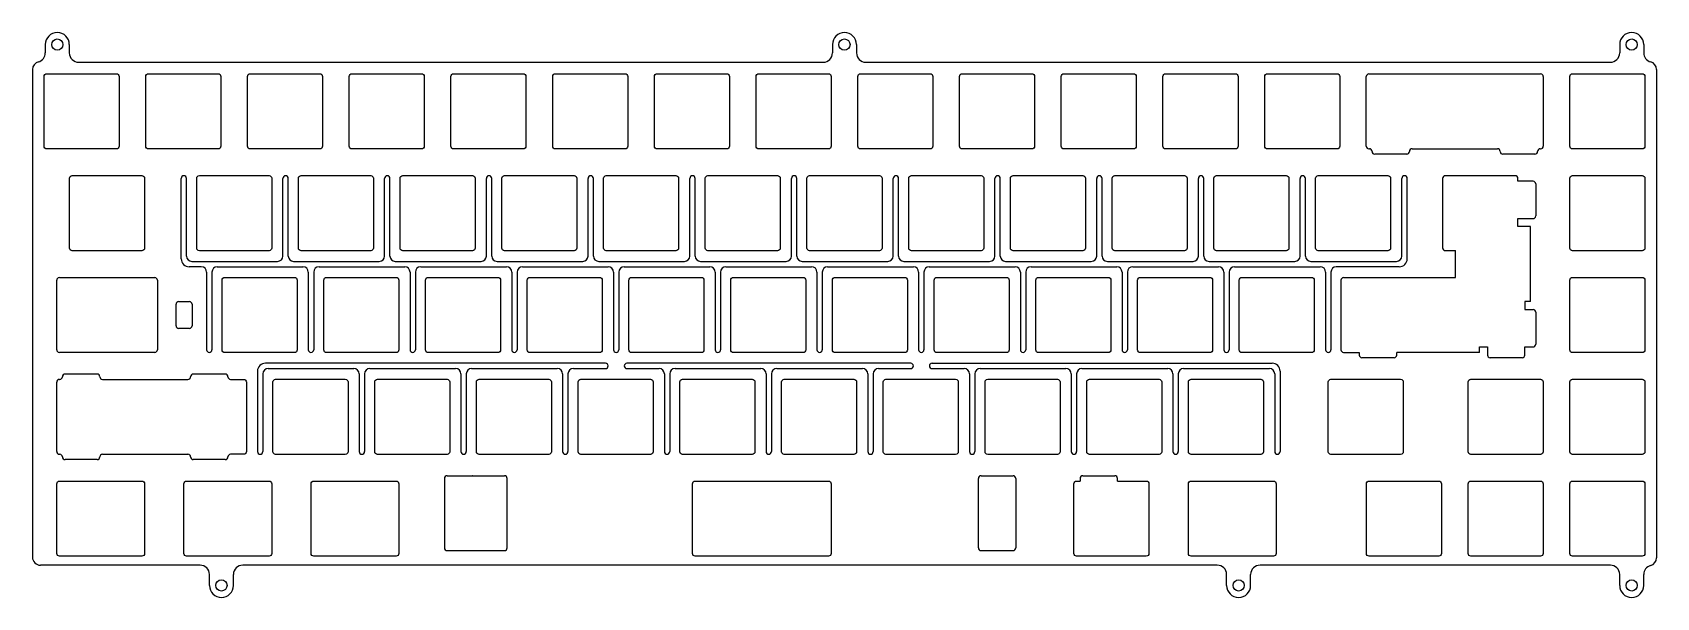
# Model space of a CAD drawing. Header units: millimetres. Extents: x 2 to 307, y -3 to 103.
import ezdxf

# ---------------------------------------------------------------- set-up
doc = ezdxf.new("R2010")
doc.units = ezdxf.units.MM

msp = doc.modelspace()

# ---------------------------------------------------------------- linework, layer by layer
for p, q in [((4.81, 100.3), (4.81, 98.75)), ((9.31, 100.3), (9.31, 98.75)), ((152.23, 100.3), (152.23, 98.75)), ((156.73, 100.3), (156.73, 98.75)), ((299.66, 100.3), (299.66, 98.75)), ((304.16, 100.3), (304.16, 98.75)), ((2.41, 95.62), (2.41, 4.4)), ((11.06, 97), (150.48, 97)), ((158.48, 97), (297.91, 97)), ((252.21, 81.3), (252.21, 94.3)), ((252.71, 94.8), (284.86, 94.8)), ((285.36, 94.3), (285.36, 81.3)), ((306.56, 95.62), (306.56, 60.25)), ((252.71, 80.8), (252.78, 80.8)), ((253.28, 80.3), (253.28, 80.3)), ((259.78, 79.8), (253.78, 79.8)), ((260.28, 80.3), (260.28, 80.3)), ((260.78, 80.8), (276.78, 80.8)), ((277.28, 80.3), (277.28, 80.3)), ((283.78, 79.8), (277.78, 79.8)), ((284.28, 80.3), (284.28, 80.3)), ((284.78, 80.8), (284.86, 80.8)), ((30.26, 60.23), (30.26, 75.25)), ((30.76, 75.75), (30.76, 75.75)), ((31.26, 60.73), (31.26, 75.25)), ((49.31, 60.73), (49.31, 75.25)), ((49.81, 75.75), (49.81, 75.75)), ((50.31, 60.73), (50.31, 75.25)), ((68.36, 60.73), (68.36, 75.25)), ((68.86, 75.75), (68.86, 75.75)), ((69.36, 60.73), (69.36, 75.25)), ((87.41, 60.73), (87.41, 75.25)), ((87.91, 75.75), (87.91, 75.75)), ((88.41, 60.73), (88.41, 75.25)), ((106.46, 60.73), (106.46, 75.25)), ((106.96, 75.75), (106.96, 75.75)), ((107.46, 60.73), (107.46, 75.25)), ((125.51, 60.73), (125.51, 75.25)), ((126.01, 75.75), (126.01, 75.75)), ((126.51, 60.73), (126.51, 75.25)), ((144.56, 60.73), (144.56, 75.25)), ((145.06, 75.75), (145.06, 75.75)), ((145.56, 60.73), (145.56, 75.25)), ((163.61, 60.73), (163.61, 75.25)), ((164.11, 75.75), (164.11, 75.75)), ((164.61, 60.73), (164.61, 75.25)), ((182.66, 60.73), (182.66, 75.25)), ((183.16, 75.75), (183.16, 75.75)), ((183.66, 60.73), (183.66, 75.25)), ((201.71, 60.73), (201.71, 75.25)), ((202.21, 75.75), (202.21, 75.75)), ((202.71, 60.73), (202.71, 75.25)), ((220.76, 60.73), (220.76, 75.25)), ((221.26, 75.75), (221.26, 75.75)), ((221.76, 60.73), (221.76, 75.25)), ((239.81, 60.73), (239.81, 75.25)), ((240.31, 75.75), (240.31, 75.75)), ((240.81, 60.73), (240.81, 75.25)), ((258.87, 60.73), (258.87, 75.25)), ((259.37, 75.75), (259.37, 75.75)), ((259.87, 60.23), (259.87, 75.25)), ((266.5, 75.25), (266.5, 62.25)), ((280.1, 75.75), (267, 75.75)), ((34.02, 58.73), (31.76, 58.73)), ((32.26, 59.73), (48.31, 59.73)), ((37.02, 58.73), (53.08, 58.73)), ((51.31, 59.73), (67.36, 59.73)), ((56.07, 58.73), (72.13, 58.73)), ((70.36, 59.73), (86.41, 59.73)), ((75.12, 58.73), (91.18, 58.73)), ((89.41, 59.73), (105.46, 59.73)), ((94.17, 58.73), (110.23, 58.73)), ((108.46, 59.73), (124.51, 59.73)), ((113.22, 58.73), (129.28, 58.73)), ((127.51, 59.73), (143.56, 59.73)), ((132.27, 58.73), (148.33, 58.73)), ((146.56, 59.73), (162.61, 59.73)), ((151.32, 58.73), (167.38, 58.73)), ((165.61, 59.73), (181.66, 59.73)), ((170.37, 58.73), (186.43, 58.73)), ((184.66, 59.73), (200.71, 59.73)), ((189.42, 58.73), (205.48, 58.73)), ((203.71, 59.73), (219.76, 59.73)), ((208.47, 58.73), (224.53, 58.73)), ((222.76, 59.73), (238.81, 59.73)), ((227.52, 58.73), (243.58, 58.73)), ((241.81, 59.73), (257.87, 59.73)), ((258.37, 58.73), (246.58, 58.73)), ((306.56, 60.25), (306.56, 20.1)), ((6.94, 43.2), (6.94, 56.2)), ((7.44, 56.7), (25.3, 56.7)), ((25.8, 56.2), (25.8, 43.2)), ((35.02, 57.73), (35.02, 43.2)), ((36.02, 57.73), (36.02, 43.2)), ((54.07, 57.73), (54.07, 43.2)), ((55.07, 57.73), (55.07, 43.2)), ((73.12, 57.73), (73.12, 43.2)), ((74.12, 57.73), (74.12, 43.2)), ((92.17, 57.73), (92.17, 43.2)), ((93.17, 57.73), (93.17, 43.2)), ((111.22, 57.73), (111.22, 43.2)), ((112.22, 57.73), (112.22, 43.2)), ((130.27, 57.73), (130.27, 43.2)), ((131.27, 57.73), (131.27, 43.2)), ((149.32, 57.73), (149.32, 43.2)), ((150.32, 57.73), (150.32, 43.2)), ((168.37, 57.73), (168.37, 43.2)), ((169.37, 57.73), (169.37, 43.2)), ((187.42, 57.73), (187.42, 43.2)), ((188.42, 57.73), (188.42, 43.2)), ((206.47, 57.73), (206.47, 43.2)), ((207.47, 57.73), (207.47, 43.2)), ((225.52, 57.73), (225.52, 43.2)), ((226.52, 57.73), (226.52, 43.2)), ((244.58, 57.73), (244.58, 43.2)), ((245.58, 57.73), (245.58, 43.2)), ((247.45, 56.2), (247.45, 43.2)), ((29.8, 52.2), (31.8, 52.2)), ((29.3, 47.7), (29.3, 51.7)), ((32.3, 51.7), (32.3, 47.7)), ((31.8, 47.2), (29.8, 47.2)), ((25.3, 42.7), (7.44, 42.7)), ((35.52, 42.7), (35.52, 42.7)), ((54.57, 42.7), (54.57, 42.7)), ((73.62, 42.7), (73.62, 42.7)), ((92.67, 42.7), (92.67, 42.7)), ((111.72, 42.7), (111.72, 42.7)), ((130.77, 42.7), (130.77, 42.7)), ((149.82, 42.7), (149.82, 42.7)), ((168.87, 42.7), (168.87, 42.7)), ((187.92, 42.7), (187.92, 42.7)), ((206.97, 42.7), (206.97, 42.7)), ((226.02, 42.7), (226.02, 42.7)), ((245.08, 42.7), (245.08, 42.7)), ((109.73, 40.68), (46.05, 40.68)), ((46.55, 39.68), (62.61, 39.68)), ((65.6, 39.68), (81.66, 39.68)), ((84.65, 39.68), (100.7, 39.68)), ((103.7, 39.68), (109.73, 39.68)), ((110.23, 40.18), (110.23, 40.18)), ((113.23, 40.18), (113.23, 40.18)), ((166.88, 40.68), (113.73, 40.68)), ((113.73, 39.68), (119.76, 39.68)), ((122.75, 39.68), (138.81, 39.68)), ((141.8, 39.68), (157.86, 39.68)), ((160.85, 39.68), (166.88, 39.68)), ((167.38, 40.18), (167.38, 40.18)), ((170.38, 40.18), (170.38, 40.18)), ((170.88, 40.68), (234.56, 40.68)), ((170.88, 39.68), (176.9, 39.68)), ((179.9, 39.68), (195.96, 39.68)), ((198.95, 39.68), (215.01, 39.68)), ((218, 39.68), (234.06, 39.68)), ((6.94, 24.15), (6.94, 37.15)), ((15.52, 37.65), (31.52, 37.65)), ((39.52, 37.65), (41.97, 37.65)), ((44.55, 39.18), (44.55, 24.15)), ((45.55, 38.68), (45.55, 24.15)), ((63.6, 38.68), (63.6, 24.15)), ((64.6, 38.68), (64.6, 24.15)), ((82.65, 38.68), (82.65, 24.15)), ((83.65, 38.68), (83.65, 24.15)), ((101.7, 38.68), (101.7, 24.15)), ((102.7, 38.68), (102.7, 24.15)), ((120.75, 38.68), (120.75, 24.15)), ((121.75, 38.68), (121.75, 24.15)), ((139.8, 38.68), (139.8, 24.15)), ((140.8, 38.68), (140.8, 24.15)), ((158.85, 38.68), (158.85, 24.15)), ((159.85, 38.68), (159.85, 24.15)), ((177.9, 38.68), (177.9, 24.15)), ((178.9, 38.68), (178.9, 24.15)), ((196.95, 38.68), (196.95, 24.15)), ((197.95, 38.68), (197.95, 24.15)), ((216, 38.68), (216, 24.15)), ((217, 38.68), (217, 24.15)), ((235.06, 38.68), (235.06, 24.15)), ((236.06, 39.18), (236.06, 24.15)), ((7.44, 23.65), (7.52, 23.65)), ((8.02, 23.15), (8.02, 23.15)), ((14.52, 22.65), (8.52, 22.65)), ((15.02, 23.15), (15.02, 23.15)), ((15.52, 23.65), (31.52, 23.65)), ((32.02, 23.15), (32.02, 23.15)), ((38.52, 22.65), (32.52, 22.65)), ((39.02, 23.15), (39.02, 23.15)), ((45.05, 23.65), (45.05, 23.65)), ((64.1, 23.65), (64.1, 23.65)), ((83.15, 23.65), (83.15, 23.65)), ((102.2, 23.65), (102.2, 23.65)), ((121.25, 23.65), (121.25, 23.65)), ((140.3, 23.65), (140.3, 23.65)), ((159.35, 23.65), (159.35, 23.65)), ((178.4, 23.65), (178.4, 23.65)), ((197.45, 23.65), (197.45, 23.65)), ((216.5, 23.65), (216.5, 23.65)), ((235.56, 23.65), (235.56, 23.65)), ((79.55, 19.13), (79.55, 6.13)), ((80.05, 19.63), (90.81, 19.63)), ((91.31, 6.13), (91.31, 19.13)), ((179.55, 6.13), (179.55, 19.13)), ((180.05, 19.63), (186.05, 19.63)), ((186.55, 19.13), (186.55, 6.13)), ((198.61, 19.13), (198.61, 18.63)), ((199.11, 19.63), (205.11, 19.63)), ((205.61, 18.63), (205.61, 19.13)), ((306.56, 20.1), (306.56, 4.29)), ((80.05, 5.63), (90.81, 5.63)), ((180.05, 5.63), (186.05, 5.63)), ((33.8, 2.9), (3.91, 2.9)), ((35.55, -0.9), (35.55, 1.15)), ((40.05, -0.9), (40.05, 1.15)), ((224.3, 2.9), (41.8, 2.9)), ((226.05, -0.9), (226.05, 1.15)), ((230.55, -0.9), (230.55, 1.15)), ((297.91, 2.9), (232.3, 2.9)), ((299.66, -0.9), (299.66, 1.15)), ((304.16, -0.9), (304.16, 1.15))]:
    msp.add_line(p, q)
at = {"linetype": 'Continuous'}
for p, q in [((280.6, 74.73), (280.6, 75.25)), ((283.44, 74.73), (280.6, 74.73)), ((283.94, 74.23), (283.94, 68.23)), ((280.6, 66.23), (280.6, 67.73)), ((280.6, 67.73), (283.44, 67.73)), ((282.94, 66.23), (280.6, 66.23)), ((282.94, 52.23), (282.94, 66.23)), ((267, 61.75), (268.94, 61.75)), ((268.94, 56.7), (268.94, 61.75)), ((247.95, 56.7), (268.94, 56.7)), ((282.94, 52.23), (281.9, 52.23)), ((281.9, 52.23), (281.9, 50.73)), ((282.94, 52.23), (282.94, 52.23)), ((281.9, 50.73), (283.44, 50.73)), ((283.94, 50.23), (283.94, 44.23)), ((247.95, 42.7), (250.9, 42.7)), ((250.9, 42.7), (250.9, 42.2)), ((257.9, 42.2), (257.9, 42.7)), ((273.4, 42.7), (257.9, 42.7)), ((273.4, 42.7), (273.4, 43.73)), ((273.4, 43.73), (274.9, 43.73)), ((274.9, 43.73), (274.9, 42.2)), ((281.9, 43.73), (283.44, 43.73)), ((281.9, 42.2), (281.9, 43.73)), ((257.4, 41.7), (251.4, 41.7)), ((281.4, 41.7), (275.4, 41.7))]:
    msp.add_line(p, q, dxfattribs=at)
at = {"color": 1}
for p, q in [((7.44, 37.65), (7.52, 37.65)), ((14.52, 38.65), (8.52, 38.65)), ((38.52, 38.65), (32.52, 38.65))]:
    msp.add_line(p, q, dxfattribs=at)
for points in [[(5.08, 94.83), (18.13, 94.83, -0.414214), (18.63, 94.33), (18.63, 81.28, -0.414214), (18.13, 80.78), (5.08, 80.78, -0.414214), (4.58, 81.28), (4.58, 94.33, -0.414214)], [(24.13, 94.83), (37.18, 94.83, -0.414214), (37.68, 94.33), (37.68, 81.28, -0.414214), (37.18, 80.78), (24.13, 80.78, -0.414214), (23.63, 81.28), (23.63, 94.33, -0.414214)], [(43.18, 94.83), (56.23, 94.83, -0.414214), (56.73, 94.33), (56.73, 81.28, -0.414214), (56.23, 80.78), (43.18, 80.78, -0.414214), (42.68, 81.28), (42.68, 94.33, -0.414214)], [(62.23, 94.83), (75.28, 94.83, -0.414214), (75.78, 94.33), (75.78, 81.28, -0.414214), (75.28, 80.78), (62.23, 80.78, -0.414214), (61.73, 81.28), (61.73, 94.33, -0.414214)], [(81.28, 94.83), (94.33, 94.83, -0.414214), (94.83, 94.33), (94.83, 81.28, -0.414214), (94.33, 80.78), (81.28, 80.78, -0.414214), (80.78, 81.28), (80.78, 94.33, -0.414214)], [(100.33, 94.83), (113.38, 94.83, -0.414214), (113.88, 94.33), (113.88, 81.28, -0.414214), (113.38, 80.78), (100.33, 80.78, -0.414214), (99.83, 81.28), (99.83, 94.33, -0.414214)], [(119.38, 94.83), (132.43, 94.83, -0.414214), (132.93, 94.33), (132.93, 81.28, -0.414214), (132.43, 80.78), (119.38, 80.78, -0.414214), (118.88, 81.28), (118.88, 94.33, -0.414214)], [(138.43, 94.83), (151.48, 94.83, -0.414214), (151.98, 94.33), (151.98, 81.28, -0.414214), (151.48, 80.78), (138.43, 80.78, -0.414214), (137.93, 81.28), (137.93, 94.33, -0.414214)], [(157.48, 94.83), (170.53, 94.83, -0.414214), (171.03, 94.33), (171.03, 81.28, -0.414214), (170.53, 80.78), (157.48, 80.78, -0.414214), (156.98, 81.28), (156.98, 94.33, -0.414214)], [(176.53, 94.83), (189.58, 94.83, -0.414214), (190.08, 94.33), (190.08, 81.28, -0.414214), (189.58, 80.78), (176.53, 80.78, -0.414214), (176.03, 81.28), (176.03, 94.33, -0.414214)], [(195.58, 94.83), (208.63, 94.83, -0.414214), (209.13, 94.33), (209.13, 81.28, -0.414214), (208.63, 80.78), (195.58, 80.78, -0.414214), (195.08, 81.28), (195.08, 94.33, -0.414214)], [(214.63, 94.83), (227.68, 94.83, -0.414214), (228.18, 94.33), (228.18, 81.28, -0.414214), (227.68, 80.78), (214.63, 80.78, -0.414214), (214.13, 81.28), (214.13, 94.33, -0.414214)], [(233.68, 94.83), (246.73, 94.83, -0.414214), (247.23, 94.33), (247.23, 81.28, -0.414214), (246.73, 80.78), (233.68, 80.78, -0.414214), (233.18, 81.28), (233.18, 94.33, -0.414214)], [(290.83, 94.83), (303.88, 94.83, -0.414214), (304.38, 94.33), (304.38, 81.28, -0.414214), (303.88, 80.78), (290.83, 80.78, -0.414214), (290.33, 81.28), (290.33, 94.33, -0.414214)], [(9.85, 75.78), (22.9, 75.78, -0.414214), (23.4, 75.28), (23.4, 62.23, -0.414214), (22.9, 61.73), (9.85, 61.73, -0.414214), (9.35, 62.23), (9.35, 75.28, -0.414214)], [(33.66, 75.78), (46.71, 75.78, -0.414214), (47.21, 75.28), (47.21, 62.23, -0.414214), (46.71, 61.73), (33.66, 61.73, -0.414214), (33.16, 62.23), (33.16, 75.28, -0.414214)], [(52.71, 75.78), (65.76, 75.78, -0.414214), (66.26, 75.28), (66.26, 62.23, -0.414214), (65.76, 61.73), (52.71, 61.73, -0.414214), (52.21, 62.23), (52.21, 75.28, -0.414214)], [(71.76, 75.78), (84.81, 75.78, -0.414214), (85.31, 75.28), (85.31, 62.23, -0.414214), (84.81, 61.73), (71.76, 61.73, -0.414214), (71.26, 62.23), (71.26, 75.28, -0.414214)], [(90.81, 75.78), (103.86, 75.78, -0.414214), (104.36, 75.28), (104.36, 62.23, -0.414214), (103.86, 61.73), (90.81, 61.73, -0.414214), (90.31, 62.23), (90.31, 75.28, -0.414214)], [(109.86, 75.78), (122.91, 75.78, -0.414214), (123.41, 75.28), (123.41, 62.23, -0.414214), (122.91, 61.73), (109.86, 61.73, -0.414214), (109.36, 62.23), (109.36, 75.28, -0.414214)], [(128.91, 75.78), (141.96, 75.78, -0.414214), (142.46, 75.28), (142.46, 62.23, -0.414214), (141.96, 61.73), (128.91, 61.73, -0.414214), (128.41, 62.23), (128.41, 75.28, -0.414214)], [(147.96, 75.78), (161.01, 75.78, -0.414214), (161.51, 75.28), (161.51, 62.23, -0.414214), (161.01, 61.73), (147.96, 61.73, -0.414214), (147.46, 62.23), (147.46, 75.28, -0.414214)], [(167.01, 75.78), (180.06, 75.78, -0.414214), (180.56, 75.28), (180.56, 62.23, -0.414214), (180.06, 61.73), (167.01, 61.73, -0.414214), (166.51, 62.23), (166.51, 75.28, -0.414214)], [(186.06, 75.78), (199.11, 75.78, -0.414214), (199.61, 75.28), (199.61, 62.23, -0.414214), (199.11, 61.73), (186.06, 61.73, -0.414214), (185.56, 62.23), (185.56, 75.28, -0.414214)], [(205.11, 75.78), (218.16, 75.78, -0.414214), (218.66, 75.28), (218.66, 62.23, -0.414214), (218.16, 61.73), (205.11, 61.73, -0.414214), (204.61, 62.23), (204.61, 75.28, -0.414214)], [(224.16, 75.78), (237.21, 75.78, -0.414214), (237.71, 75.28), (237.71, 62.23, -0.414214), (237.21, 61.73), (224.16, 61.73, -0.414214), (223.66, 62.23), (223.66, 75.28, -0.414214)], [(243.21, 75.78), (256.26, 75.78, -0.414214), (256.76, 75.28), (256.76, 62.23, -0.414214), (256.26, 61.73), (243.21, 61.73, -0.414214), (242.71, 62.23), (242.71, 75.28, -0.414214)], [(290.83, 75.78), (303.88, 75.78, -0.414214), (304.38, 75.28), (304.38, 62.23, -0.414214), (303.88, 61.73), (290.83, 61.73, -0.414214), (290.33, 62.23), (290.33, 75.28, -0.414214)], [(38.42, 56.73), (51.47, 56.73, -0.414214), (51.97, 56.23), (51.97, 43.18, -0.414214), (51.47, 42.68), (38.42, 42.68, -0.414214), (37.92, 43.18), (37.92, 56.23, -0.414214)], [(57.47, 56.73), (70.52, 56.73, -0.414214), (71.02, 56.23), (71.02, 43.18, -0.414214), (70.52, 42.68), (57.47, 42.68, -0.414214), (56.97, 43.18), (56.97, 56.23, -0.414214)], [(76.52, 56.73), (89.57, 56.73, -0.414214), (90.07, 56.23), (90.07, 43.18, -0.414214), (89.57, 42.68), (76.52, 42.68, -0.414214), (76.02, 43.18), (76.02, 56.23, -0.414214)], [(95.57, 56.73), (108.62, 56.73, -0.414214), (109.12, 56.23), (109.12, 43.18, -0.414214), (108.62, 42.68), (95.57, 42.68, -0.414214), (95.07, 43.18), (95.07, 56.23, -0.414214)], [(114.62, 56.73), (127.67, 56.73, -0.414214), (128.17, 56.23), (128.17, 43.18, -0.414214), (127.67, 42.68), (114.62, 42.68, -0.414214), (114.12, 43.18), (114.12, 56.23, -0.414214)], [(133.67, 56.73), (146.72, 56.73, -0.414214), (147.22, 56.23), (147.22, 43.18, -0.414214), (146.72, 42.68), (133.67, 42.68, -0.414214), (133.17, 43.18), (133.17, 56.23, -0.414214)], [(152.72, 56.73), (165.77, 56.73, -0.414214), (166.27, 56.23), (166.27, 43.18, -0.414214), (165.77, 42.68), (152.72, 42.68, -0.414214), (152.22, 43.18), (152.22, 56.23, -0.414214)], [(171.77, 56.73), (184.82, 56.73, -0.414214), (185.32, 56.23), (185.32, 43.18, -0.414214), (184.82, 42.68), (171.77, 42.68, -0.414214), (171.27, 43.18), (171.27, 56.23, -0.414214)], [(190.82, 56.73), (203.87, 56.73, -0.414214), (204.37, 56.23), (204.37, 43.18, -0.414214), (203.87, 42.68), (190.82, 42.68, -0.414214), (190.32, 43.18), (190.32, 56.23, -0.414214)], [(209.87, 56.73), (222.92, 56.73, -0.414214), (223.42, 56.23), (223.42, 43.18, -0.414214), (222.92, 42.68), (209.87, 42.68, -0.414214), (209.37, 43.18), (209.37, 56.23, -0.414214)], [(228.92, 56.73), (241.97, 56.73, -0.414214), (242.47, 56.23), (242.47, 43.18, -0.414214), (241.97, 42.68), (228.92, 42.68, -0.414214), (228.42, 43.18), (228.42, 56.23, -0.414214)], [(290.83, 56.73), (303.88, 56.73, -0.414214), (304.38, 56.23), (304.38, 43.18, -0.414214), (303.88, 42.68), (290.83, 42.68, -0.414214), (290.33, 43.18), (290.33, 56.23, -0.414214)], [(47.95, 37.68), (61, 37.68, -0.414214), (61.5, 37.18), (61.5, 24.13, -0.414214), (61, 23.63), (47.95, 23.63, -0.414214), (47.45, 24.13), (47.45, 37.18, -0.414214)], [(67, 37.68), (80.05, 37.68, -0.414214), (80.55, 37.18), (80.55, 24.13, -0.414214), (80.05, 23.63), (67, 23.63, -0.414214), (66.5, 24.13), (66.5, 37.18, -0.414214)], [(86.05, 37.68), (99.1, 37.68, -0.414214), (99.6, 37.18), (99.6, 24.13, -0.414214), (99.1, 23.63), (86.05, 23.63, -0.414214), (85.55, 24.13), (85.55, 37.18, -0.414214)], [(105.1, 37.68), (118.15, 37.68, -0.414214), (118.65, 37.18), (118.65, 24.13, -0.414214), (118.15, 23.63), (105.1, 23.63, -0.414214), (104.6, 24.13), (104.6, 37.18, -0.414214)], [(124.15, 37.68), (137.2, 37.68, -0.414214), (137.7, 37.18), (137.7, 24.13, -0.414214), (137.2, 23.63), (124.15, 23.63, -0.414214), (123.65, 24.13), (123.65, 37.18, -0.414214)], [(143.2, 37.68), (156.25, 37.68, -0.414214), (156.75, 37.18), (156.75, 24.13, -0.414214), (156.25, 23.63), (143.2, 23.63, -0.414214), (142.7, 24.13), (142.7, 37.18, -0.414214)], [(162.25, 37.68), (175.3, 37.68, -0.414214), (175.8, 37.18), (175.8, 24.13, -0.414214), (175.3, 23.63), (162.25, 23.63, -0.414214), (161.75, 24.13), (161.75, 37.18, -0.414214)], [(181.3, 37.68), (194.35, 37.68, -0.414214), (194.85, 37.18), (194.85, 24.13, -0.414214), (194.35, 23.63), (181.3, 23.63, -0.414214), (180.8, 24.13), (180.8, 37.18, -0.414214)], [(200.35, 37.68), (213.4, 37.68, -0.414214), (213.9, 37.18), (213.9, 24.13, -0.414214), (213.4, 23.63), (200.35, 23.63, -0.414214), (199.85, 24.13), (199.85, 37.18, -0.414214)], [(219.4, 37.68), (232.45, 37.68, -0.414214), (232.95, 37.18), (232.95, 24.13, -0.414214), (232.45, 23.63), (219.4, 23.63, -0.414214), (218.9, 24.13), (218.9, 37.18, -0.414214)], [(245.59, 37.68), (258.64, 37.68, -0.414214), (259.14, 37.18), (259.14, 24.13, -0.414214), (258.64, 23.63), (245.59, 23.63, -0.414214), (245.09, 24.13), (245.09, 37.18, -0.414214)], [(271.78, 37.68), (284.83, 37.68, -0.414214), (285.33, 37.18), (285.33, 24.13, -0.414214), (284.83, 23.63), (271.78, 23.63, -0.414214), (271.28, 24.13), (271.28, 37.18, -0.414214)], [(290.83, 37.68), (303.88, 37.68, -0.414214), (304.38, 37.18), (304.38, 24.13, -0.414214), (303.88, 23.63), (290.83, 23.63, -0.414214), (290.33, 24.13), (290.33, 37.18, -0.414214)], [(252.73, 18.63), (265.78, 18.63, -0.414214), (266.28, 18.13), (266.28, 5.08, -0.414214), (265.78, 4.58), (252.73, 4.58, -0.414214), (252.23, 5.08), (252.23, 18.13, -0.414214)], [(271.78, 18.63), (284.83, 18.63, -0.414214), (285.33, 18.13), (285.33, 5.08, -0.414214), (284.83, 4.58), (271.78, 4.58, -0.414214), (271.28, 5.08), (271.28, 18.13, -0.414214)], [(290.83, 18.63), (303.88, 18.63, -0.414214), (304.38, 18.13), (304.38, 5.08, -0.414214), (303.88, 4.58), (290.83, 4.58, -0.414214), (290.33, 5.08), (290.33, 18.13, -0.414214)]]:
    msp.add_lwpolyline(points, format="xyb", close=True)
for points in [[(41.97, 37.65, -0.414214), (42.47, 37.15), (42.47, 24.15, -0.414214), (41.97, 23.65), (39.52, 23.65)], [(22.9, 4.58), (7.47, 4.58, -0.414214), (6.97, 5.08), (6.97, 18.13, -0.414214), (7.47, 18.63)], [(7.47, 18.63), (22.9, 18.63, -0.414214), (23.4, 18.13), (23.4, 5.08, -0.414214), (22.9, 4.58)], [(46.71, 4.58), (31.28, 4.58, -0.414214), (30.78, 5.08), (30.78, 18.13, -0.414214), (31.28, 18.63)], [(31.28, 18.63), (46.71, 18.63, -0.414214), (47.21, 18.13), (47.21, 5.08, -0.414214), (46.71, 4.58)], [(70.52, 4.58), (55.09, 4.58, -0.414214), (54.59, 5.08), (54.59, 18.13, -0.414214), (55.09, 18.63)], [(55.09, 18.63), (70.52, 18.63, -0.414214), (71.02, 18.13), (71.02, 5.08, -0.414214), (70.52, 4.58)], [(151.48, 4.58), (126.52, 4.58, -0.414214), (126.02, 5.08), (126.02, 18.13, -0.414214), (126.52, 18.63), (151.48, 18.63)], [(151.48, 18.63, -0.414214), (151.98, 18.13), (151.98, 5.08, -0.414214), (151.48, 4.58)], [(205.61, 18.63), (211.01, 18.63, -0.414214), (211.51, 18.13), (211.51, 5.08, -0.414214), (211.01, 4.58), (197.96, 4.58, -0.414214), (197.46, 5.08), (197.46, 18.13, -0.414214), (197.96, 18.63), (198.61, 18.63)], [(219.4, 4.58, -0.414214), (218.9, 5.08), (218.9, 18.13, -0.414214), (219.4, 18.63)], [(219.4, 18.63), (234.82, 18.63, -0.414214), (235.32, 18.13), (235.32, 5.08, -0.414214), (234.82, 4.58), (219.4, 4.58)]]:
    msp.add_lwpolyline(points, format="xyb")
for centre in [(7.06, 100.3), (154.48, 100.3), (301.91, 100.3), (37.8, -0.9), (228.3, -0.9), (301.91, -0.9)]:
    msp.add_circle(centre, 1.05)
for centre, radius, start, end in [((7.06, 100.3), 2.25, 0, 180), ((154.48, 100.3), 2.25, 0, 180), ((301.91, 100.3), 2.25, 0, 180), ((3.06, 98.75), 1.75, 285.1614, 0), ((11.06, 98.75), 1.75, 180, 270), ((150.48, 98.75), 1.75, 270, 0), ((158.48, 98.75), 1.75, 180, 270), ((297.91, 98.75), 1.75, 270, 0), ((305.91, 98.75), 1.75, 180, 254.8386), ((3.91, 95.62), 1.5, 105.1614, 180), ((252.71, 94.3), 0.5, 90, 180), ((284.86, 94.3), 0.5, 0, 90), ((305.06, 95.62), 1.5, 0, 74.8386), ((252.71, 81.3), 0.5, 180, 270), ((252.78, 80.3), 0.5, 0, 90), ((253.78, 80.3), 0.5, 180, 270), ((259.78, 80.3), 0.5, 270, 0), ((260.78, 80.3), 0.5, 90, 180), ((276.78, 80.3), 0.5, 0, 90), ((277.78, 80.3), 0.5, 180, 270), ((283.78, 80.3), 0.5, 270, 0), ((284.78, 80.3), 0.5, 90, 180), ((284.86, 81.3), 0.5, 270, 0), ((30.76, 75.25), 0.5, 0, 180), ((49.81, 75.25), 0.5, 0, 180), ((68.86, 75.25), 0.5, 0, 180), ((87.91, 75.25), 0.5, 0, 180), ((106.96, 75.25), 0.5, 0, 180), ((126.01, 75.25), 0.5, 0, 180), ((145.06, 75.25), 0.5, 0, 180), ((164.11, 75.25), 0.5, 0, 180), ((183.16, 75.25), 0.5, 0, 180), ((202.21, 75.25), 0.5, 0, 180), ((221.26, 75.25), 0.5, 0, 180), ((240.31, 75.25), 0.5, 0, 180), ((259.37, 75.25), 0.5, 0, 180), ((267, 75.25), 0.5, 90, 180), ((267, 62.25), 0.5, 180, 270), ((31.76, 60.23), 1.5, 180, 270), ((32.26, 60.73), 1, 180, 270), ((34.02, 57.73), 1, 0, 90), ((37.02, 57.73), 1, 90, 180), ((48.31, 60.73), 1, 270, 0), ((51.31, 60.73), 1, 180, 270), ((53.07, 57.73), 1, 0, 90), ((56.07, 57.73), 1, 90, 180), ((67.36, 60.73), 1, 270, 0), ((70.36, 60.73), 1, 180, 270), ((72.12, 57.73), 1, 0, 90), ((75.12, 57.73), 1, 90, 180), ((86.41, 60.73), 1, 270, 0), ((89.41, 60.73), 1, 180, 270), ((91.17, 57.73), 1, 0, 90), ((94.17, 57.73), 1, 90, 180), ((105.46, 60.73), 1, 270, 0), ((108.46, 60.73), 1, 180, 270), ((110.22, 57.73), 1, 0, 90), ((113.22, 57.73), 1, 90, 180), ((124.51, 60.73), 1, 270, 0), ((127.51, 60.73), 1, 180, 270), ((129.27, 57.73), 1, 0, 90), ((132.27, 57.73), 1, 90, 180), ((143.56, 60.73), 1, 270, 0), ((146.56, 60.73), 1, 180, 270), ((148.32, 57.73), 1, 0, 90), ((151.32, 57.73), 1, 90, 180), ((162.61, 60.73), 1, 270, 0), ((165.61, 60.73), 1, 180, 270), ((167.37, 57.73), 1, 0, 90), ((170.37, 57.73), 1, 90, 180), ((181.66, 60.73), 1, 270, 0), ((184.66, 60.73), 1, 180, 270), ((186.42, 57.73), 1, 0, 90), ((189.42, 57.73), 1, 90, 180), ((200.71, 60.73), 1, 270, 0), ((203.71, 60.73), 1, 180, 270), ((205.47, 57.73), 1, 0, 90), ((208.47, 57.73), 1, 90, 180), ((219.76, 60.73), 1, 270, 0), ((222.76, 60.73), 1, 180, 270), ((224.52, 57.73), 1, 0, 90), ((227.52, 57.73), 1, 90, 180), ((238.81, 60.73), 1, 270, 0), ((241.81, 60.73), 1, 180, 270), ((243.58, 57.73), 1, 0, 90), ((246.58, 57.73), 1, 90, 180), ((257.87, 60.73), 1, 270, 0), ((258.37, 60.23), 1.5, 270, 0), ((7.44, 56.2), 0.5, 90, 180), ((25.3, 56.2), 0.5, 0, 90), ((247.95, 56.2), 0.5, 90, 180), ((29.8, 51.7), 0.5, 90, 180), ((31.8, 51.7), 0.5, 0, 90), ((29.8, 47.7), 0.5, 180, 270), ((31.8, 47.7), 0.5, 270, 0), ((7.44, 43.2), 0.5, 180, 270), ((25.3, 43.2), 0.5, 270, 0), ((35.52, 43.2), 0.5, 180, 360), ((54.57, 43.2), 0.5, 180, 360), ((73.62, 43.2), 0.5, 180, 360), ((92.67, 43.2), 0.5, 180, 360), ((111.72, 43.2), 0.5, 180, 360), ((130.77, 43.2), 0.5, 180, 360), ((149.82, 43.2), 0.5, 180, 360), ((168.87, 43.2), 0.5, 180, 360), ((187.92, 43.2), 0.5, 180, 360), ((206.97, 43.2), 0.5, 180, 360), ((226.02, 43.2), 0.5, 180, 360), ((245.08, 43.2), 0.5, 180, 360), ((247.95, 43.2), 0.5, 180, 270), ((46.05, 39.18), 1.5, 90, 180), ((46.55, 38.68), 1, 90, 180), ((62.6, 38.68), 1, 0, 90), ((65.6, 38.68), 1, 90, 180), ((81.65, 38.68), 1, 0, 90), ((84.65, 38.68), 1, 90, 180), ((100.7, 38.68), 1, 0, 90), ((103.7, 38.68), 1, 90, 180), ((109.73, 40.18), 0.5, 270, 90), ((113.73, 40.18), 0.5, 90, 270), ((119.75, 38.68), 1, 0, 90), ((122.75, 38.68), 1, 90, 180), ((138.8, 38.68), 1, 0, 90), ((141.8, 38.68), 1, 90, 180), ((157.85, 38.68), 1, 0, 90), ((160.85, 38.68), 1, 90, 180), ((166.88, 40.18), 0.5, 270, 90), ((170.88, 40.18), 0.5, 90, 270), ((176.9, 38.68), 1, 0, 90), ((179.9, 38.68), 1, 90, 180), ((195.95, 38.68), 1, 0, 90), ((198.95, 38.68), 1, 90, 180), ((215, 38.68), 1, 0, 90), ((218, 38.68), 1, 90, 180), ((234.06, 38.68), 1, 0, 90), ((234.56, 39.18), 1.5, 0, 90), ((7.44, 37.15), 0.5, 90, 180), ((7.44, 24.15), 0.5, 180, 270), ((7.52, 23.15), 0.5, 0, 90), ((8.52, 23.15), 0.5, 180, 270), ((14.52, 23.15), 0.5, 270, 0), ((15.52, 23.15), 0.5, 90, 180), ((31.52, 23.15), 0.5, 0, 90), ((32.52, 23.15), 0.5, 180, 270), ((38.52, 23.15), 0.5, 270, 0), ((39.52, 23.15), 0.5, 90, 180), ((45.05, 24.15), 0.5, 180, 360), ((64.1, 24.15), 0.5, 180, 360), ((83.15, 24.15), 0.5, 180, 360), ((102.2, 24.15), 0.5, 180, 360), ((121.25, 24.15), 0.5, 180, 360), ((140.3, 24.15), 0.5, 180, 360), ((159.35, 24.15), 0.5, 180, 360), ((178.4, 24.15), 0.5, 180, 360), ((197.45, 24.15), 0.5, 180, 360), ((216.5, 24.15), 0.5, 180, 360), ((235.56, 24.15), 0.5, 180, 360), ((80.05, 19.13), 0.5, 90, 180), ((84.81, 19.13), 0.5, 90, 98.3528), ((90.81, 19.13), 0.5, 0, 90), ((180.05, 19.13), 0.5, 90, 180), ((186.05, 19.13), 0.5, 0, 90), ((199.11, 19.13), 0.5, 90, 180), ((205.11, 19.13), 0.5, 0, 90), ((80.05, 6.13), 0.5, 180, 270), ((90.81, 6.13), 0.5, 270, 0), ((180.05, 6.13), 0.5, 180, 270), ((186.05, 6.13), 0.5, 270, 0), ((3.91, 4.4), 1.5, 180, 270), ((86.05, 6.13), 0.5, 270, 278.3528), ((305.06, 4.29), 1.5, 285.1614, 0), ((33.8, 1.15), 1.75, 0, 90), ((41.8, 1.15), 1.75, 90, 180), ((224.3, 1.15), 1.75, 0, 90), ((232.3, 1.15), 1.75, 90, 180), ((297.91, 1.15), 1.75, 0, 90), ((305.91, 1.15), 1.75, 105.1614, 180), ((37.8, -0.9), 2.25, 180, 0), ((228.3, -0.9), 2.25, 180, 0), ((301.91, -0.9), 2.25, 180, 0)]:
    msp.add_arc(centre, radius, start, end)
at = {"linetype": 'Continuous'}
for centre, start, end in [((280.1, 75.25), 0, 90), ((283.44, 74.23), 0, 90), ((283.44, 68.23), 270, 0), ((283.44, 50.23), 0, 90), ((283.44, 44.23), 270, 0), ((251.4, 42.2), 180, 270), ((257.4, 42.2), 270, 0), ((275.4, 42.2), 180, 270), ((281.4, 42.2), 270, 0)]:
    msp.add_arc(centre, 0.5, start, end, dxfattribs=at)
at = {"color": 1}
for centre, start, end in [((7.52, 38.15), 270, 0), ((8.52, 38.15), 90, 180), ((14.52, 38.15), 0, 90), ((15.52, 38.15), 180, 270), ((31.52, 38.15), 270, 0), ((32.52, 38.15), 90, 180), ((38.52, 38.15), 0, 90), ((39.52, 38.15), 180, 270)]:
    msp.add_arc(centre, 0.5, start, end, dxfattribs=at)

doc.saveas('drawing.dxf')
